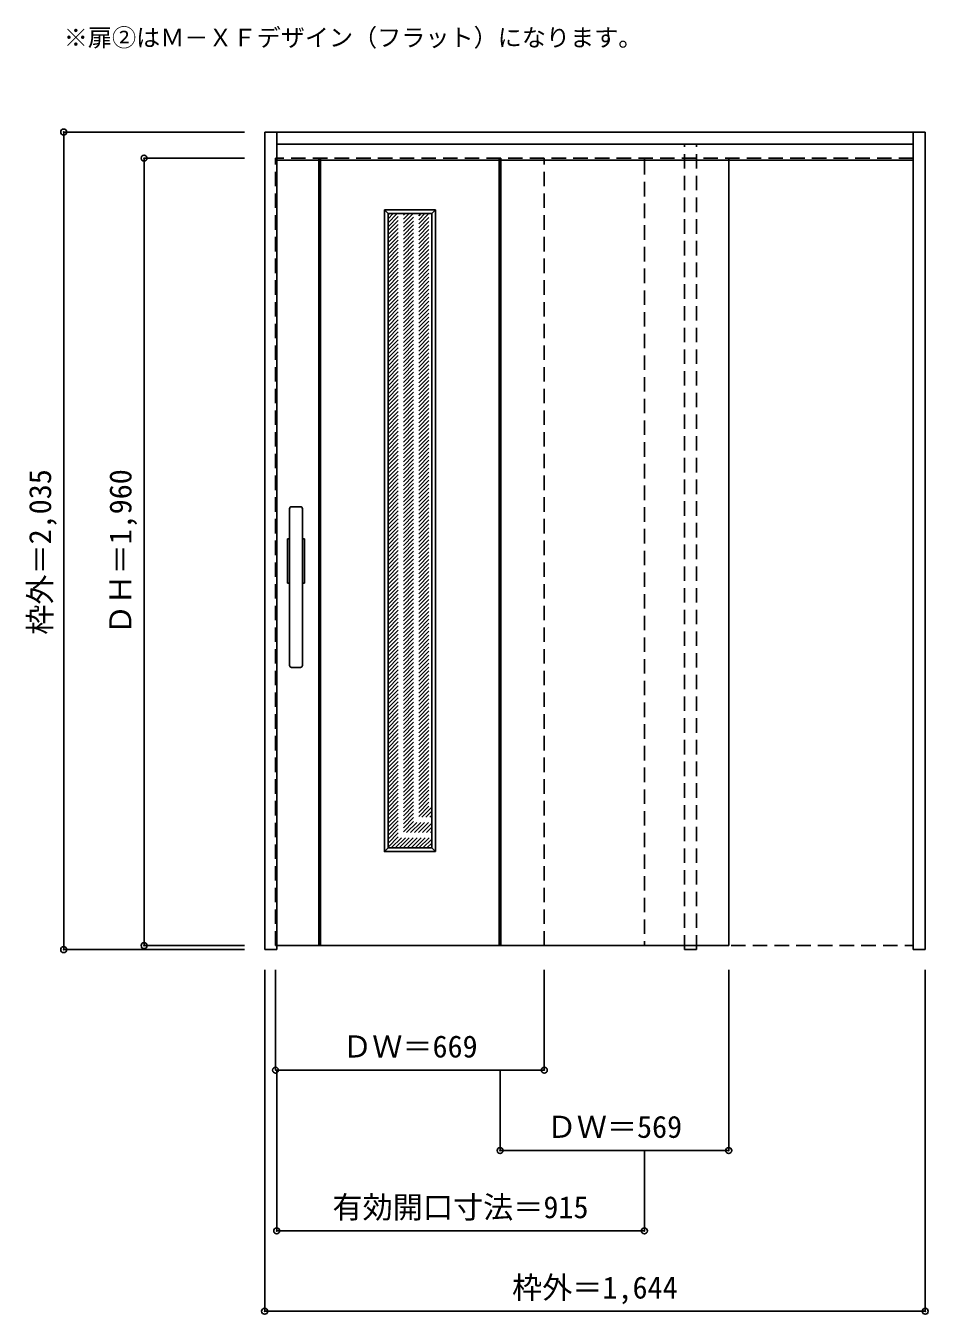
# Model space of a CAD drawing. Units: millimetres, scale not verified. Extents: x -977 to 1269, y -1821 to 1386.
import ezdxf
from ezdxf.enums import TextEntityAlignment as Align

# ---------------------------------------------------------------- set-up
doc = ezdxf.new("R2010")
doc.units = ezdxf.units.MM
doc.header["$LTSCALE"] = 30
doc.header["$PDMODE"] = 32
doc.header["$PDSIZE"] = 15
doc.linetypes.add('DASHED1', pattern=[1.8, 1.2, -0.6])
for name, color, linetype in [('0-0', 4, 'DASHED1'), ('0-1_寸法', 7, 'Continuous'), ('0-2_文字', 7, 'Continuous')]:
    doc.layers.add(name, color=color, linetype=linetype)
doc.styles.add('ＭＳ ゴシック', font='')
doc.styles.get('ＭＳ ゴシック').set_extended_font_data('MS Gothic')

msp = doc.modelspace()

# ---------------------------------------------------------------- linework, layer by layer
at = {"layer": '0-0', "color": 3, "linetype": 'Continuous'}
for p, q in [((-382.8, -913.74), (-382.8, 1121.26)), ((-382.8, 1121.26), (1261.2, 1121.26)), ((-352.8, -913.74), (-352.8, 1121.26)), ((-352.8, 1091.26), (1231.2, 1091.26)), ((1231.2, -913.74), (1231.2, 1121.26)), ((1261.2, 1121.26), (1261.2, -913.74)), ((203.2, 1051.26), (203.2, -903.74)), ((772.2, 1051.26), (772.2, -903.74)), ((-75.8, 918.26), (-75.8, -660.74)), ((-320.8, -206.24), (-320.8, 183.76)), ((-293.8, 188.76), (-315.8, 188.76)), ((-288.8, -206.24), (-288.8, 183.76)), ((-325.8, 108.76), (-320.8, 108.76)), ((-315.8, -211.24), (-293.8, -211.24)), ((-75.8, -660.74), (33.2, -660.74)), ((-382.8, -913.74), (-352.8, -913.74)), ((-352.8, -903.74), (772.2, -903.74)), ((1231.2, -913.74), (1261.2, -913.74))]:
    msp.add_line(p, q, dxfattribs=at)
at = {"layer": '0-0'}
for p, q in [((662.2, -913.74), (662.2, 1091.26)), ((692.2, -913.74), (692.2, 1091.26)), ((-355.8, -903.74), (-355.8, 1056.26)), ((1231.2, 1056.26), (-355.8, 1056.26)), ((-247.8, 1051.26), (-247.8, 1056.26)), ((-243.8, 1051.26), (-243.8, 1056.26)), ((201.2, 1051.26), (201.2, 1056.26)), ((203.2, 1051.26), (203.2, 1056.26)), ((205.2, 1051.26), (205.2, 1056.26)), ((313.2, -903.74), (313.2, 1056.26)), ((562.2, 1051.26), (562.2, 1056.26)), ((772.2, 1051.26), (772.2, 1056.26)), ((-75.8, 816.42), (26.05, 918.26)), ((-75.8, 826.32), (16.15, 918.26)), ((-75.8, 836.22), (6.25, 918.26)), ((-75.8, 846.12), (-3.65, 918.26)), ((-75.8, 856.02), (-13.55, 918.26)), ((-75.8, 865.92), (-23.45, 918.26)), ((-75.8, 875.82), (-33.35, 918.26)), ((-75.8, 885.71), (-43.25, 918.26)), ((-75.8, 895.61), (-53.15, 918.26)), ((-75.8, 905.51), (-63.05, 918.26)), ((-75.8, 915.41), (-72.95, 918.26)), ((-75.8, 806.52), (33.2, 915.52)), ((-75.8, 796.62), (33.2, 905.62)), ((-75.8, 786.72), (33.2, 895.72)), ((-75.8, 776.82), (33.2, 885.82)), ((-75.8, 766.92), (33.2, 875.92)), ((-75.8, 757.02), (33.2, 866.02)), ((-75.8, 747.12), (33.2, 856.12)), ((-75.8, 737.22), (33.2, 846.22)), ((-75.8, 727.32), (33.2, 836.32)), ((-75.8, 717.42), (33.2, 826.42)), ((-75.8, 707.52), (33.2, 816.52)), ((-75.8, 697.62), (33.2, 806.62)), ((-75.8, 687.72), (33.2, 796.72)), ((-75.8, 677.83), (33.2, 786.83)), ((-75.8, 667.93), (33.2, 776.93)), ((-75.8, 658.03), (33.2, 767.03)), ((-75.8, 648.13), (33.2, 757.13)), ((-75.8, 638.23), (33.2, 747.23)), ((-75.8, 628.33), (33.2, 737.33)), ((-75.8, 618.43), (33.2, 727.43)), ((-75.8, 608.53), (33.2, 717.53)), ((-75.8, 598.63), (33.2, 707.63)), ((-75.8, 588.73), (33.2, 697.73)), ((-75.8, 578.83), (33.2, 687.83)), ((-75.8, 568.93), (33.2, 677.93)), ((-75.8, 559.03), (33.2, 668.03)), ((-75.8, 549.13), (33.2, 658.13)), ((-75.8, 539.23), (33.2, 648.23)), ((-75.8, 529.33), (33.2, 638.33)), ((-75.8, 519.43), (33.2, 628.43)), ((-75.8, 509.53), (33.2, 618.53)), ((-75.8, 499.63), (33.2, 608.63)), ((-75.8, 489.73), (33.2, 598.73)), ((-75.8, 479.84), (33.2, 588.84)), ((-75.8, 469.94), (33.2, 578.94)), ((-75.8, 460.04), (33.2, 569.04)), ((-75.8, 450.14), (33.2, 559.14)), ((-75.8, 440.24), (33.2, 549.24)), ((-75.8, 430.34), (33.2, 539.34)), ((-75.8, 420.44), (33.2, 529.44)), ((-75.8, 410.54), (33.2, 519.54)), ((-75.8, 400.64), (33.2, 509.64)), ((-75.8, 390.74), (33.2, 499.74)), ((-75.8, 380.84), (33.2, 489.84)), ((-75.8, 370.94), (33.2, 479.94)), ((-75.8, 361.04), (33.2, 470.04)), ((-75.8, 351.14), (33.2, 460.14)), ((-75.8, 341.24), (33.2, 450.24)), ((-75.8, 331.34), (33.2, 440.34)), ((-75.8, 321.44), (33.2, 430.44)), ((-75.8, 311.54), (33.2, 420.54)), ((-75.8, 301.64), (33.2, 410.64)), ((-75.8, 291.74), (33.2, 400.74)), ((-75.8, 281.85), (33.2, 390.85)), ((-75.8, 271.95), (33.2, 380.95)), ((-75.8, 262.05), (33.2, 371.05)), ((-75.8, 252.15), (33.2, 361.15)), ((-75.8, 242.25), (33.2, 351.25)), ((-75.8, 232.35), (33.2, 341.35)), ((-75.8, 222.45), (33.2, 331.45)), ((-75.8, 212.55), (33.2, 321.55)), ((-75.8, 202.65), (33.2, 311.65)), ((-75.8, 192.75), (33.2, 301.75)), ((-75.8, 182.85), (33.2, 291.85)), ((-75.8, 172.95), (33.2, 281.95)), ((-75.8, 163.05), (33.2, 272.05)), ((-75.8, 153.15), (33.2, 262.15)), ((-75.8, 143.25), (33.2, 252.25)), ((-75.8, 133.35), (33.2, 242.35)), ((-75.8, 123.45), (33.2, 232.45)), ((-75.8, 113.55), (33.2, 222.55)), ((-75.8, 103.65), (33.2, 212.65)), ((-75.8, 93.75), (33.2, 202.75)), ((-75.8, 83.86), (33.2, 192.86)), ((-75.8, 73.96), (33.2, 182.96)), ((-75.8, 64.06), (33.2, 173.06)), ((-75.8, 54.16), (33.2, 163.16)), ((-75.8, 44.26), (33.2, 153.26)), ((-75.8, 34.36), (33.2, 143.36)), ((-75.8, 24.46), (33.2, 133.46)), ((-75.8, 14.56), (33.2, 123.56)), ((-75.8, 4.66), (33.2, 113.66)), ((-75.8, -5.24), (33.2, 103.76)), ((-75.8, -15.14), (33.2, 93.86)), ((-75.8, -25.04), (33.2, 83.96)), ((-75.8, -34.94), (33.2, 74.06)), ((-75.8, -44.84), (33.2, 64.16)), ((-75.8, -54.74), (33.2, 54.26)), ((-75.8, -64.64), (33.2, 44.36)), ((-75.8, -74.54), (33.2, 34.46)), ((-75.8, -84.44), (33.2, 24.56)), ((-75.8, -94.34), (33.2, 14.66)), ((-75.8, -104.23), (33.2, 4.77)), ((-75.8, -114.13), (33.2, -5.13)), ((-75.8, -124.03), (33.2, -15.03)), ((-75.8, -133.93), (33.2, -24.93)), ((-75.8, -143.83), (33.2, -34.83)), ((-75.8, -153.73), (33.2, -44.73)), ((-75.8, -163.63), (33.2, -54.63)), ((-75.8, -173.53), (33.2, -64.53)), ((-75.8, -183.43), (33.2, -74.43)), ((-75.8, -193.33), (33.2, -84.33)), ((-75.8, -203.23), (33.2, -94.23)), ((-75.8, -213.13), (33.2, -104.13)), ((-75.8, -223.03), (33.2, -114.03)), ((-75.8, -232.93), (33.2, -123.93)), ((-75.8, -242.83), (33.2, -133.83)), ((-75.8, -252.73), (33.2, -143.73)), ((-75.8, -262.63), (33.2, -153.63)), ((-75.8, -272.53), (33.2, -163.53)), ((-75.8, -282.43), (33.2, -173.43)), ((-75.8, -292.33), (33.2, -183.33)), ((-75.8, -302.22), (33.2, -193.22)), ((-75.8, -312.12), (33.2, -203.12)), ((-75.8, -322.02), (33.2, -213.02)), ((-75.8, -331.92), (33.2, -222.92)), ((-75.8, -341.82), (33.2, -232.82)), ((-75.8, -351.72), (33.2, -242.72)), ((-75.8, -361.62), (33.2, -252.62)), ((-75.8, -371.52), (33.2, -262.52)), ((-75.8, -381.42), (33.2, -272.42)), ((-75.8, -391.32), (33.2, -282.32)), ((-75.8, -401.22), (33.2, -292.22)), ((-75.8, -411.12), (33.2, -302.12)), ((-75.8, -421.02), (33.2, -312.02)), ((-75.8, -430.92), (33.2, -321.92)), ((-75.8, -440.82), (33.2, -331.82)), ((-75.8, -450.72), (33.2, -341.72)), ((-75.8, -460.62), (33.2, -351.62)), ((-75.8, -470.52), (33.2, -361.52)), ((-75.8, -480.42), (33.2, -371.42)), ((-75.8, -490.32), (33.2, -381.32)), ((-75.8, -500.21), (33.2, -391.21)), ((-75.8, -510.11), (33.2, -401.11)), ((-75.8, -520.01), (33.2, -411.01)), ((-75.8, -529.91), (33.2, -420.91)), ((-75.8, -539.81), (33.2, -430.81)), ((-75.8, -549.71), (33.2, -440.71)), ((-75.8, -559.61), (33.2, -450.61)), ((-75.8, -569.51), (33.2, -460.51)), ((-75.8, -579.41), (33.2, -470.41)), ((-75.8, -589.31), (33.2, -480.31)), ((-75.8, -599.21), (33.2, -490.21)), ((-75.8, -609.11), (33.2, -500.11)), ((-75.8, -619.01), (33.2, -510.01)), ((-75.8, -628.91), (33.2, -519.91)), ((-75.8, -638.81), (33.2, -529.81)), ((-75.8, -648.71), (33.2, -539.71)), ((-75.8, -658.61), (33.2, -549.61)), ((-68.03, -660.74), (33.2, -559.51)), ((-58.13, -660.74), (33.2, -569.41)), ((-48.23, -660.74), (33.2, -579.31)), ((-38.33, -660.74), (33.2, -589.2)), ((-28.43, -660.74), (33.2, -599.1)), ((-18.53, -660.74), (33.2, -609)), ((-8.63, -660.74), (33.2, -618.9)), ((1.27, -660.74), (33.2, -628.8)), ((11.17, -660.74), (33.2, -638.7)), ((21.07, -660.74), (33.2, -648.6)), ((-352.8, -903.74), (-355.8, -903.74)), ((662.2, -913.74), (692.2, -913.74))]:
    msp.add_line(p, q, dxfattribs=at)
at = {"layer": '0-0', "linetype": 'Continuous'}
msp.add_line((-352.8, 1051.26), (1231.2, 1051.26), dxfattribs=at)
at = {"layer": '0-0', "color": 7, "linetype": 'Continuous'}
for p, q in [((-247.8, -903.24), (-247.8, 1051.26)), ((-243.8, -903.24), (-243.8, 1051.26)), ((201.2, -903.24), (201.2, 1051.26)), ((205.2, -903.24), (205.2, 1051.26)), ((-84.8, 927.26), (42.2, 927.26)), ((-84.8, 927.26), (-75.8, 918.26)), ((33.2, 918.26), (42.2, 927.26)), ((42.2, 927.26), (42.2, -669.74)), ((-84.8, -669.74), (-75.8, -660.74)), ((33.2, -660.74), (42.2, -669.74))]:
    msp.add_line(p, q, dxfattribs=at)
at = {"layer": '0-0', "color": 3}
for p, q in [((562.2, 1051.26), (562.2, -903.74)), ((1231.2, -903.74), (1231.2, 1056.26)), ((562.2, -903.74), (1231.2, -903.74))]:
    msp.add_line(p, q, dxfattribs=at)
at = {"layer": '0-0', "color": 7, "linetype": 'Continuous'}
msp.add_lwpolyline([(-84.8, 927.26), (-84.8, -669.74), (42.2, -669.74)], dxfattribs=at)
at = {"layer": '0-0', "color": 3, "linetype": 'Continuous'}
for points in [[(-75.8, 918.26), (33.2, 918.26), (33.2, -660.74)], [(-320.8, -1.24), (-325.8, -1.24), (-325.8, 108.76)], [(-288.8, 108.76), (-283.8, 108.76), (-283.8, -1.24), (-288.8, -1.24)]]:
    msp.add_lwpolyline(points, dxfattribs=at)
for centre, start, end in [((-315.8, 183.76), 90, 180), ((-293.8, 183.76), 0, 90), ((-315.8, -206.24), 180, 270), ((-293.8, -206.24), 270, 0)]:
    msp.add_arc(centre, 5, start, end, dxfattribs=at)
at = {"layer": '0-1_寸法', "color": 4}
for p, q in [((-882.8, 1121.26), (-882.8, -913.74)), ((-882.8, 1121.26), (-432.8, 1121.26)), ((-682.8, 1056.26), (-432.8, 1056.26)), ((-682.8, 1056.26), (-682.8, -903.74)), ((-882.8, -913.74), (-432.8, -913.74)), ((-682.8, -903.74), (-432.8, -903.74)), ((-382.8, -1813.74), (-382.8, -963.74)), ((-355.8, -1213.74), (-355.8, -963.74)), ((772.2, -1413.74), (772.2, -963.74)), ((-352.8, -1613.74), (-352.8, -1213.74)), ((203.2, -1413.74), (203.2, -1213.74)), ((203.2, -1413.74), (772.2, -1413.74)), ((562.2, -1613.74), (562.2, -1413.74)), ((-352.8, -1613.74), (562.2, -1613.74))]:
    msp.add_line(p, q, dxfattribs=at)
for points in [[(-382.8, -1813.74), (1261.2, -1813.74), (1261.2, -963.74)], [(-355.8, -1213.74), (313.2, -1213.74), (313.2, -963.74)]]:
    msp.add_lwpolyline(points, dxfattribs=at)
at = {"layer": '0-1_寸法'}
for p in [(-882.8, 1121.26), (-682.8, 1056.26), (-682.8, -903.74), (-882.8, -913.74), (-355.8, -1213.74), (313.2, -1213.74), (203.2, -1413.74), (772.2, -1413.74), (-352.8, -1613.74), (562.2, -1613.74), (-382.8, -1813.74), (1261.2, -1813.74)]:
    msp.add_point(p, dxfattribs=at)

# ---------------------------------------------------------------- texts
at = {"layer": '0-1_寸法', "style": 'ＭＳ ゴシック'}
for s, p in [('枠外＝2,035', (-897.8, -129.99)), ('ＤＨ＝1,960', (-697.8, -129.99))]:
    msp.add_text(s, height=54.99, rotation=90, dxfattribs=at).set_placement(p, align=Align.BOTTOM_LEFT)
for s, p in [('ＤＷ＝669', (-190.05, -1198.74)), ('ＤＷ＝569', (318.95, -1398.74)), ('有効開口寸法＝915', (-214.05, -1598.74)), ('枠外＝1,644', (232.95, -1798.74))]:
    msp.add_text(s, height=54.99, dxfattribs=at).set_placement(p, align=Align.BOTTOM_LEFT)
at = {"layer": '0-2_文字', "style": 'ＭＳ ゴシック'}
msp.add_text('※扉②はＭ－ＸＦデザイン（フラット）になります。', height=43.99, dxfattribs=at).set_placement((-882.8, 1321.26), align=Align.BOTTOM_LEFT)

doc.saveas('drawing.dxf')
